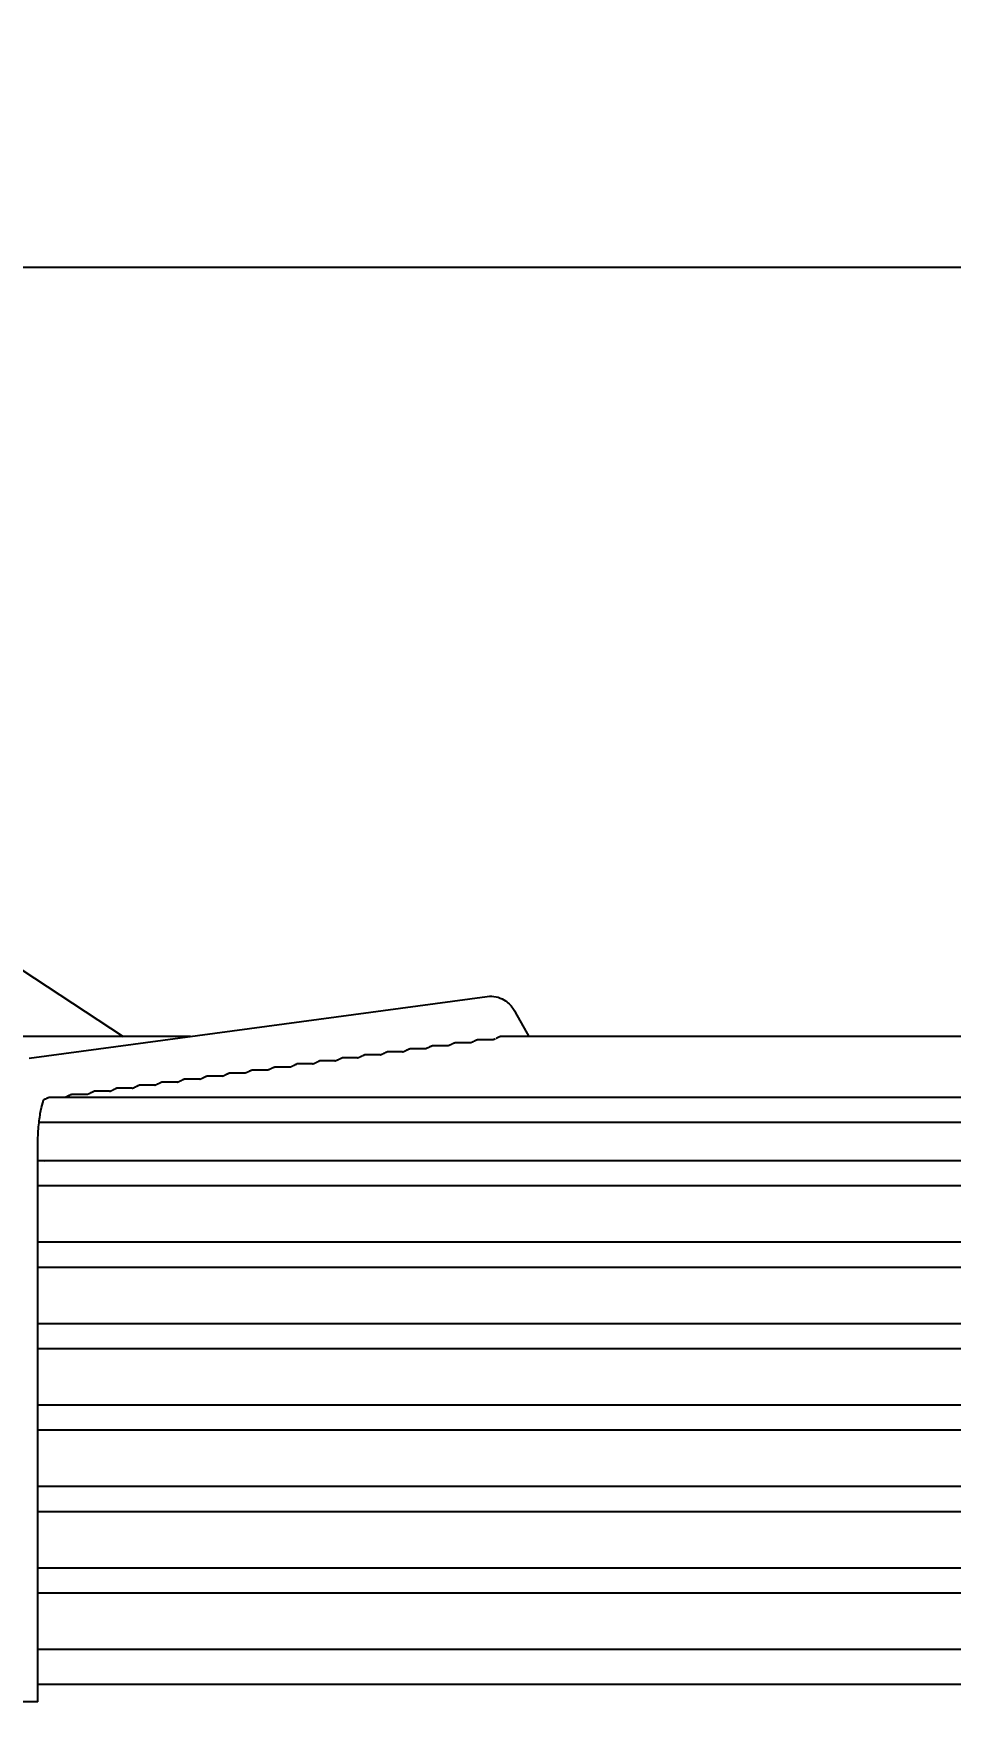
# Model space of a CAD drawing. Header units: millimetres. Extents: x 16200 to 32328, y 19251 to 29476.
# Drawn here: x 16273.06 to 16277.14, y 19604.16 to 19611.62 of the extents above; entities that cross this region are included whole.
import ezdxf

# ---------------------------------------------------------------- set-up
doc = ezdxf.new("R2010")
doc.units = ezdxf.units.MM
doc.header["$LTSCALE"] = 5
doc.layers.add('UNIT', color=6, linetype='Continuous')
doc.layers.add('WS-NO-CONTROL', color=3, linetype='Continuous')
doc.styles.add('SUBMITTAL', font='romans.shx', dxfattribs={"width": 0.75})
doc.dimstyles.new('SUBMITTAL', dxfattribs={"dimtxt": 0.09375, "dimasz": 0.09375, "dimexe": 0.03125, "dimexo": 0.0625, "dimgap": 0.0625, "dimtad": 0, "dimdec": 4, "dimzin": 4, "dimdsep": 46, "dimlunit": 4, "dimtxsty": 'SUBMITTAL', "dimcen": 0.09375, "dimclre": 6, "dimadec": 0, "dimazin": 0, "dimtfac": 1, "dimtdec": 0, "dimtofl": 0, "dimtmove": 0, "dimatfit": 3, "dimfxl": 0, "dimfrac": 2, "dimtolj": 1, "dimtzin": 4, "dimarcsym": 0})

# ---------------------------------------------------------------- blocks, each defined once
blk = doc.blocks.new('*D98')
at = {"layer": 'WS-NO-CONTROL', "color": 6, "lineweight": -2}
for p, q in [((16249.5356, 19595.7954), (16249.5356, 19636.925)), ((16307.6863, 19595.527), (16307.6863, 19636.925))]:
    blk.add_line(p, q, dxfattribs=at)
at = {"layer": 'WS-NO-CONTROL', "color": 3, "lineweight": -2}
for p, q in [((16249.5356, 19634.325), (16244.9856, 19634.325)), ((16303.1363, 19634.325), (16254.0856, 19634.325))]:
    blk.add_line(p, q, dxfattribs=at)
at = {"layer": 'WS-NO-CONTROL', "color": 3}
for points in [[(16254.0856, 19635.0833), (16254.0856, 19633.5666), (16249.5356, 19634.325)], [(16303.1363, 19635.0833), (16303.1363, 19633.5666), (16307.6863, 19634.325)]]:
    blk.add_solid(points, dxfattribs=at)
at = {"layer": 'WS-NO-CONTROL', "color": 3, "insert": (16227.6794, 19634.325), "char_height": 4.55, "attachment_point": 5, "style": 'SUBMITTAL'}
blk.add_mtext('\\A1;4\'-10 1/8"', dxfattribs=at)
blk = doc.blocks.new('*D99')
at = {"layer": 'WS-NO-CONTROL', "color": 6, "lineweight": -2}
for p, q in [((16249.5356, 19595.7954), (16249.5356, 19623.329)), ((16285.1726, 19595.527), (16285.1726, 19623.329))]:
    blk.add_line(p, q, dxfattribs=at)
at = {"layer": 'WS-NO-CONTROL', "color": 3, "lineweight": -2}
for p, q in [((16249.5356, 19620.729), (16244.9856, 19620.729)), ((16280.6226, 19620.729), (16254.0856, 19620.729))]:
    blk.add_line(p, q, dxfattribs=at)
at = {"layer": 'WS-NO-CONTROL', "color": 3}
for points in [[(16254.0856, 19621.4873), (16254.0856, 19619.9707), (16249.5356, 19620.729)], [(16280.6226, 19621.4873), (16280.6226, 19619.9707), (16285.1726, 19620.729)]]:
    blk.add_solid(points, dxfattribs=at)
at = {"layer": 'WS-NO-CONTROL', "color": 3, "insert": (16227.6794, 19620.729), "char_height": 4.55, "attachment_point": 5, "style": 'SUBMITTAL'}
blk.add_mtext('\\A1;2\'-11 5/8"', dxfattribs=at)

msp = doc.modelspace()

# ---------------------------------------------------------------- linework, layer by layer
at = {"layer": 'UNIT'}
for p, q in [((16272.0981, 19610.5774), (16282.1774, 19610.5774)), ((16272.5228, 19607.7721), (16273.4597, 19607.1581)), ((16273.043, 19607.0615), (16275.0784, 19607.3361)), ((16275.2033, 19607.2662), (16275.2633, 19607.1581)), ((16273.7591, 19607.1581), (16272.2535, 19607.1581)), ((16274.8026, 19607.1029), (16274.7339, 19607.1029)), ((16274.9028, 19607.1164), (16274.8341, 19607.1164)), ((16275.003, 19607.1299), (16274.9343, 19607.1299)), ((16275.1029, 19607.1434), (16275.0346, 19607.1434)), ((16279.139, 19607.1581), (16275.1365, 19607.1581)), ((16274.2015, 19607.0219), (16274.1326, 19607.0219)), ((16274.3017, 19607.0354), (16274.2328, 19607.0354)), ((16274.4019, 19607.0489), (16274.333, 19607.0489)), ((16274.5021, 19607.0624), (16274.4332, 19607.0624)), ((16274.6023, 19607.0759), (16274.5335, 19607.0759)), ((16274.7025, 19607.0894), (16274.6337, 19607.0894)), ((16273.7006, 19606.9544), (16273.6314, 19606.9544)), ((16273.8008, 19606.9679), (16273.7317, 19606.9679)), ((16273.901, 19606.9814), (16273.8319, 19606.9814)), ((16274.0012, 19606.9949), (16273.9321, 19606.9949)), ((16274.1014, 19607.0084), (16274.0323, 19607.0084)), ((16281.1452, 19606.8869), (16273.1303, 19606.8869)), ((16273.2999, 19606.9004), (16273.2305, 19606.9004)), ((16273.4001, 19606.9139), (16273.3308, 19606.9139)), ((16273.5002, 19606.9274), (16273.431, 19606.9274)), ((16273.6004, 19606.9409), (16273.5312, 19606.9409)), ((16273.0867, 19606.7767), (16281.1889, 19606.7767)), ((16273.0808, 19604.1995), (16273.0808, 19606.6689)), ((16281.1947, 19606.605), (16273.0808, 19606.605)), ((16273.1098, 19606.6064), (16273.1119, 19606.605)), ((16273.8594, 19606.6064), (16273.8594, 19606.605)), ((16273.0808, 19606.4948), (16281.1947, 19606.4948)), ((16281.1947, 19606.2428), (16273.0808, 19606.2428)), ((16273.0808, 19606.1326), (16281.1947, 19606.1326)), ((16281.1947, 19605.8806), (16273.0808, 19605.8806)), ((16273.0808, 19605.7704), (16281.1947, 19605.7704)), ((16281.1947, 19605.5184), (16273.0808, 19605.5184)), ((16273.0808, 19605.4081), (16281.1947, 19605.4081)), ((16281.1947, 19605.1562), (16273.0808, 19605.1562)), ((16273.0808, 19605.0459), (16281.1947, 19605.0459)), ((16281.1947, 19604.794), (16273.0808, 19604.794)), ((16273.0808, 19604.6837), (16281.1947, 19604.6837)), ((16281.1947, 19604.4318), (16273.0808, 19604.4318)), ((16273.0808, 19604.2782), (16281.1947, 19604.2782)), ((16273.0808, 19604.1995), (16272.884, 19604.1995))]:
    msp.add_line(p, q, dxfattribs=at)
for start_param, end_param in [(0.23649, 0.259134), (1.752338, 1.774981)]:
    msp.add_ellipse((16275.4214, 19606.6705), major_axis=(-0.0861, -0.0478), ratio=0.875426, start_param=start_param, end_param=end_param, dxfattribs=at)
for points, knots in [([(16275.0784, 19607.3361), (16275.0917, 19607.3379), (16275.1057, 19607.3372), (16275.1314, 19607.3314), (16275.1428, 19607.3265), (16275.1619, 19607.3152), (16275.1695, 19607.3089), (16275.1823, 19607.2964), (16275.1874, 19607.2903), (16275.1962, 19607.2782), (16275.1999, 19607.2722), (16275.2032, 19607.2663), (16275.2033, 19607.2662), (16275.2033, 19607.2662)], [3.1066861, 3.1066861, 3.1066861, 3.1066861, 3.1999885, 3.1999885, 3.2942363, 3.2942363, 3.388484, 3.388484, 3.4827318, 3.4827318, 3.5769796, 3.5769796, 3.577925, 3.577925, 3.577925, 3.577925]), ([(16274.7025, 19607.0894), (16274.7037, 19607.0898), (16274.7049, 19607.0903), (16274.7061, 19607.0907), (16274.7073, 19607.0912), (16274.7086, 19607.0917), (16274.7097, 19607.0922), (16274.7109, 19607.0927), (16274.712, 19607.0932), (16274.7131, 19607.0937), (16274.7142, 19607.0942), (16274.7152, 19607.0947), (16274.7162, 19607.0952), (16274.7172, 19607.0956), (16274.7181, 19607.0961), (16274.719, 19607.0965), (16274.7199, 19607.0969), (16274.7208, 19607.0974), (16274.7216, 19607.0978), (16274.7224, 19607.0981), (16274.7232, 19607.0985), (16274.7239, 19607.0989), (16274.7246, 19607.0992), (16274.7253, 19607.0996), (16274.726, 19607.0999), (16274.7266, 19607.1002), (16274.7272, 19607.1005), (16274.7278, 19607.1008), (16274.7284, 19607.101), (16274.7289, 19607.1013), (16274.7294, 19607.1015), (16274.73, 19607.1017), (16274.7304, 19607.1019), (16274.7309, 19607.1021), (16274.7313, 19607.1022), (16274.7317, 19607.1024), (16274.7321, 19607.1025), (16274.7324, 19607.1026), (16274.7327, 19607.1027), (16274.733, 19607.1028), (16274.7333, 19607.1028), (16274.7336, 19607.1029), (16274.7338, 19607.1029), (16274.7338, 19607.1029), (16274.7339, 19607.1029), (16274.7339, 19607.1029)], [0.1730327, 0.1730327, 0.1730327, 0.1730327, 0.195122, 0.195122, 0.195122, 0.2195122, 0.2195122, 0.2195122, 0.2439024, 0.2439024, 0.2439024, 0.2682927, 0.2682927, 0.2682927, 0.2926829, 0.2926829, 0.2926829, 0.3170732, 0.3170732, 0.3170732, 0.3414634, 0.3414634, 0.3414634, 0.3658537, 0.3658537, 0.3658537, 0.3902439, 0.3902439, 0.3902439, 0.4146341, 0.4146341, 0.4146341, 0.4390244, 0.4390244, 0.4390244, 0.4634146, 0.4634146, 0.4634146, 0.4878049, 0.4878049, 0.4878049, 0.5121951, 0.5121951, 0.5121951, 0.5157186, 0.5157186, 0.5157186, 0.5157186]), ([(16274.8026, 19607.1029), (16274.8039, 19607.1033), (16274.8051, 19607.1038), (16274.8063, 19607.1042), (16274.8076, 19607.1048), (16274.8088, 19607.1053), (16274.81, 19607.1058), (16274.8112, 19607.1063), (16274.8123, 19607.1068), (16274.8134, 19607.1072), (16274.8144, 19607.1077), (16274.8155, 19607.1082), (16274.8165, 19607.1087), (16274.8174, 19607.1091), (16274.8184, 19607.1096), (16274.8193, 19607.11), (16274.8202, 19607.1104), (16274.821, 19607.1109), (16274.8218, 19607.1113), (16274.8226, 19607.1117), (16274.8234, 19607.112), (16274.8241, 19607.1124), (16274.8249, 19607.1127), (16274.8256, 19607.1131), (16274.8262, 19607.1134), (16274.8269, 19607.1137), (16274.8275, 19607.114), (16274.828, 19607.1143), (16274.8286, 19607.1145), (16274.8292, 19607.1148), (16274.8297, 19607.115), (16274.8302, 19607.1152), (16274.8306, 19607.1154), (16274.8311, 19607.1156), (16274.8315, 19607.1157), (16274.8319, 19607.1159), (16274.8323, 19607.116), (16274.8326, 19607.1161), (16274.833, 19607.1162), (16274.8333, 19607.1163), (16274.8336, 19607.1163), (16274.8338, 19607.1164), (16274.834, 19607.1164), (16274.8341, 19607.1164), (16274.8341, 19607.1164), (16274.8341, 19607.1164)], [0.17268, 0.17268, 0.17268, 0.17268, 0.195122, 0.195122, 0.195122, 0.2195122, 0.2195122, 0.2195122, 0.2439024, 0.2439024, 0.2439024, 0.2682927, 0.2682927, 0.2682927, 0.2926829, 0.2926829, 0.2926829, 0.3170732, 0.3170732, 0.3170732, 0.3414634, 0.3414634, 0.3414634, 0.3658537, 0.3658537, 0.3658537, 0.3902439, 0.3902439, 0.3902439, 0.4146341, 0.4146341, 0.4146341, 0.4390244, 0.4390244, 0.4390244, 0.4634146, 0.4634146, 0.4634146, 0.4878049, 0.4878049, 0.4878049, 0.5121951, 0.5121951, 0.5121951, 0.515732, 0.515732, 0.515732, 0.515732]), ([(16274.9028, 19607.1164), (16274.9041, 19607.1168), (16274.9053, 19607.1173), (16274.9065, 19607.1178), (16274.9078, 19607.1183), (16274.909, 19607.1188), (16274.9102, 19607.1193), (16274.9114, 19607.1198), (16274.9125, 19607.1203), (16274.9136, 19607.1207), (16274.9147, 19607.1212), (16274.9157, 19607.1217), (16274.9167, 19607.1222), (16274.9177, 19607.1226), (16274.9186, 19607.1231), (16274.9195, 19607.1235), (16274.9204, 19607.1239), (16274.9212, 19607.1244), (16274.9221, 19607.1248), (16274.9229, 19607.1252), (16274.9236, 19607.1255), (16274.9244, 19607.1259), (16274.9251, 19607.1262), (16274.9258, 19607.1266), (16274.9264, 19607.1269), (16274.9271, 19607.1272), (16274.9277, 19607.1275), (16274.9283, 19607.1278), (16274.9289, 19607.128), (16274.9294, 19607.1283), (16274.9299, 19607.1285), (16274.9304, 19607.1287), (16274.9309, 19607.1289), (16274.9313, 19607.1291), (16274.9317, 19607.1292), (16274.9321, 19607.1294), (16274.9325, 19607.1295), (16274.9329, 19607.1296), (16274.9332, 19607.1297), (16274.9335, 19607.1298), (16274.9338, 19607.1298), (16274.934, 19607.1298), (16274.9343, 19607.1299), (16274.9343, 19607.1299), (16274.9343, 19607.1299), (16274.9343, 19607.1299)], [0.1723275, 0.1723275, 0.1723275, 0.1723275, 0.195122, 0.195122, 0.195122, 0.2195122, 0.2195122, 0.2195122, 0.2439024, 0.2439024, 0.2439024, 0.2682927, 0.2682927, 0.2682927, 0.2926829, 0.2926829, 0.2926829, 0.3170732, 0.3170732, 0.3170732, 0.3414634, 0.3414634, 0.3414634, 0.3658537, 0.3658537, 0.3658537, 0.3902439, 0.3902439, 0.3902439, 0.4146341, 0.4146341, 0.4146341, 0.4390244, 0.4390244, 0.4390244, 0.4634146, 0.4634146, 0.4634146, 0.4878049, 0.4878049, 0.4878049, 0.5121951, 0.5121951, 0.5121951, 0.5157454, 0.5157454, 0.5157454, 0.5157454]), ([(16275.003, 19607.1299), (16275.0043, 19607.1303), (16275.0056, 19607.1308), (16275.0068, 19607.1313), (16275.0081, 19607.1318), (16275.0093, 19607.1323), (16275.0105, 19607.1328), (16275.0116, 19607.1333), (16275.0128, 19607.1338), (16275.0138, 19607.1343), (16275.0149, 19607.1347), (16275.0159, 19607.1352), (16275.0169, 19607.1357), (16275.0179, 19607.1361), (16275.0188, 19607.1366), (16275.0197, 19607.137), (16275.0206, 19607.1374), (16275.0215, 19607.1379), (16275.0223, 19607.1383), (16275.0231, 19607.1387), (16275.0239, 19607.139), (16275.0246, 19607.1394), (16275.0253, 19607.1397), (16275.026, 19607.1401), (16275.0267, 19607.1404), (16275.0273, 19607.1407), (16275.0279, 19607.141), (16275.0285, 19607.1413), (16275.0291, 19607.1415), (16275.0296, 19607.1418), (16275.0301, 19607.142), (16275.0306, 19607.1422), (16275.0311, 19607.1424), (16275.0315, 19607.1426), (16275.032, 19607.1427), (16275.0324, 19607.1429), (16275.0327, 19607.143), (16275.0331, 19607.1431), (16275.0334, 19607.1432), (16275.0337, 19607.1432), (16275.034, 19607.1433), (16275.0343, 19607.1433), (16275.0345, 19607.1434), (16275.0345, 19607.1434), (16275.0345, 19607.1434), (16275.0346, 19607.1434)], [0.1719755, 0.1719755, 0.1719755, 0.1719755, 0.195122, 0.195122, 0.195122, 0.2195122, 0.2195122, 0.2195122, 0.2439024, 0.2439024, 0.2439024, 0.2682927, 0.2682927, 0.2682927, 0.2926829, 0.2926829, 0.2926829, 0.3170732, 0.3170732, 0.3170732, 0.3414634, 0.3414634, 0.3414634, 0.3658537, 0.3658537, 0.3658537, 0.3902439, 0.3902439, 0.3902439, 0.4146341, 0.4146341, 0.4146341, 0.4390244, 0.4390244, 0.4390244, 0.4634146, 0.4634146, 0.4634146, 0.4878049, 0.4878049, 0.4878049, 0.5121951, 0.5121951, 0.5121951, 0.5157586, 0.5157586, 0.5157586, 0.5157586]), ([(16275.1029, 19607.1434), (16275.1032, 19607.1435), (16275.1035, 19607.1436), (16275.1038, 19607.1437), (16275.1053, 19607.1442), (16275.1066, 19607.1447), (16275.1079, 19607.1453), (16275.1093, 19607.1458), (16275.1105, 19607.1463), (16275.1117, 19607.1469), (16275.1129, 19607.1474), (16275.1141, 19607.1479), (16275.1152, 19607.1484)], [0.16559879, 0.16559879, 0.16559879, 0.16559879, 0.17073171, 0.17073171, 0.17073171, 0.19512195, 0.19512195, 0.19512195, 0.2195122, 0.2195122, 0.2195122, 0.24390244, 0.24390244, 0.24390244, 0.24390244]), ([(16275.1184, 19607.15), (16275.1194, 19607.1504), (16275.1203, 19607.1509), (16275.1212, 19607.1514), (16275.1222, 19607.1518), (16275.123, 19607.1523), (16275.1239, 19607.1527), (16275.1247, 19607.1531), (16275.1255, 19607.1535), (16275.1262, 19607.1539), (16275.127, 19607.1543), (16275.1277, 19607.1546), (16275.1283, 19607.155), (16275.129, 19607.1553), (16275.1296, 19607.1556), (16275.1302, 19607.1559), (16275.1308, 19607.1562), (16275.1314, 19607.1564), (16275.1319, 19607.1567), (16275.1324, 19607.1569), (16275.1329, 19607.1571), (16275.1334, 19607.1573), (16275.1338, 19607.1575), (16275.1342, 19607.1576), (16275.1346, 19607.1577), (16275.135, 19607.1579), (16275.1353, 19607.1579), (16275.1356, 19607.158), (16275.1359, 19607.1581), (16275.1362, 19607.1581), (16275.1364, 19607.1581), (16275.1364, 19607.1581), (16275.1364, 19607.1581), (16275.1365, 19607.1581)], [0.2682927, 0.2682927, 0.2682927, 0.2682927, 0.2926829, 0.2926829, 0.2926829, 0.3170732, 0.3170732, 0.3170732, 0.3414634, 0.3414634, 0.3414634, 0.3658537, 0.3658537, 0.3658537, 0.3902439, 0.3902439, 0.3902439, 0.4146341, 0.4146341, 0.4146341, 0.4390244, 0.4390244, 0.4390244, 0.4634146, 0.4634146, 0.4634146, 0.4878049, 0.4878049, 0.4878049, 0.5121951, 0.5121951, 0.5121951, 0.5152045, 0.5152045, 0.5152045, 0.5152045]), ([(16274.1014, 19607.0084), (16274.1025, 19607.0088), (16274.1036, 19607.0092), (16274.1046, 19607.0096), (16274.1059, 19607.0102), (16274.1071, 19607.0107), (16274.1083, 19607.0112), (16274.1095, 19607.0117), (16274.1106, 19607.0122), (16274.1117, 19607.0127), (16274.1128, 19607.0132), (16274.1138, 19607.0136), (16274.1148, 19607.0141), (16274.1158, 19607.0146), (16274.1167, 19607.015), (16274.1176, 19607.0155), (16274.1185, 19607.0159), (16274.1194, 19607.0163), (16274.1202, 19607.0167), (16274.121, 19607.0171), (16274.1218, 19607.0175), (16274.1225, 19607.0179), (16274.1233, 19607.0182), (16274.1239, 19607.0186), (16274.1246, 19607.0189), (16274.1253, 19607.0192), (16274.1259, 19607.0195), (16274.1264, 19607.0198), (16274.127, 19607.02), (16274.1276, 19607.0203), (16274.1281, 19607.0205), (16274.1286, 19607.0207), (16274.1291, 19607.0209), (16274.1295, 19607.0211), (16274.1299, 19607.0213), (16274.1303, 19607.0214), (16274.1307, 19607.0215), (16274.1311, 19607.0216), (16274.1314, 19607.0217), (16274.1317, 19607.0218), (16274.132, 19607.0218), (16274.1322, 19607.0219), (16274.1325, 19607.0219), (16274.1325, 19607.0219), (16274.1325, 19607.0219), (16274.1326, 19607.0219)], [0.1751457, 0.1751457, 0.1751457, 0.1751457, 0.195122, 0.195122, 0.195122, 0.2195122, 0.2195122, 0.2195122, 0.2439024, 0.2439024, 0.2439024, 0.2682927, 0.2682927, 0.2682927, 0.2926829, 0.2926829, 0.2926829, 0.3170732, 0.3170732, 0.3170732, 0.3414634, 0.3414634, 0.3414634, 0.3658537, 0.3658537, 0.3658537, 0.3902439, 0.3902439, 0.3902439, 0.4146341, 0.4146341, 0.4146341, 0.4390244, 0.4390244, 0.4390244, 0.4634146, 0.4634146, 0.4634146, 0.4878049, 0.4878049, 0.4878049, 0.5121951, 0.5121951, 0.5121951, 0.5156368, 0.5156368, 0.5156368, 0.5156368]), ([(16274.2015, 19607.0219), (16274.2027, 19607.0223), (16274.2038, 19607.0227), (16274.2049, 19607.0232), (16274.2061, 19607.0237), (16274.2074, 19607.0242), (16274.2086, 19607.0247), (16274.2097, 19607.0252), (16274.2109, 19607.0257), (16274.2119, 19607.0262), (16274.213, 19607.0267), (16274.2141, 19607.0271), (16274.215, 19607.0276), (16274.216, 19607.0281), (16274.217, 19607.0285), (16274.2179, 19607.029), (16274.2188, 19607.0294), (16274.2196, 19607.0298), (16274.2204, 19607.0302), (16274.2212, 19607.0306), (16274.222, 19607.031), (16274.2227, 19607.0314), (16274.2235, 19607.0317), (16274.2242, 19607.0321), (16274.2248, 19607.0324), (16274.2255, 19607.0327), (16274.2261, 19607.033), (16274.2267, 19607.0333), (16274.2273, 19607.0335), (16274.2278, 19607.0338), (16274.2283, 19607.034), (16274.2288, 19607.0342), (16274.2293, 19607.0344), (16274.2297, 19607.0346), (16274.2302, 19607.0348), (16274.2306, 19607.0349), (16274.2309, 19607.035), (16274.2313, 19607.0351), (16274.2316, 19607.0352), (16274.2319, 19607.0353), (16274.2322, 19607.0353), (16274.2325, 19607.0354), (16274.2327, 19607.0354), (16274.2327, 19607.0354), (16274.2327, 19607.0354), (16274.2328, 19607.0354)], [0.1747945, 0.1747945, 0.1747945, 0.1747945, 0.195122, 0.195122, 0.195122, 0.2195122, 0.2195122, 0.2195122, 0.2439024, 0.2439024, 0.2439024, 0.2682927, 0.2682927, 0.2682927, 0.2926829, 0.2926829, 0.2926829, 0.3170732, 0.3170732, 0.3170732, 0.3414634, 0.3414634, 0.3414634, 0.3658537, 0.3658537, 0.3658537, 0.3902439, 0.3902439, 0.3902439, 0.4146341, 0.4146341, 0.4146341, 0.4390244, 0.4390244, 0.4390244, 0.4634146, 0.4634146, 0.4634146, 0.4878049, 0.4878049, 0.4878049, 0.5121951, 0.5121951, 0.5121951, 0.5156505, 0.5156505, 0.5156505, 0.5156505]), ([(16274.3017, 19607.0354), (16274.3029, 19607.0358), (16274.304, 19607.0362), (16274.3051, 19607.0367), (16274.3064, 19607.0372), (16274.3076, 19607.0377), (16274.3088, 19607.0382), (16274.31, 19607.0387), (16274.3111, 19607.0392), (16274.3122, 19607.0397), (16274.3133, 19607.0402), (16274.3143, 19607.0407), (16274.3153, 19607.0411), (16274.3163, 19607.0416), (16274.3172, 19607.042), (16274.3181, 19607.0425), (16274.319, 19607.0429), (16274.3199, 19607.0433), (16274.3207, 19607.0437), (16274.3215, 19607.0441), (16274.3222, 19607.0445), (16274.323, 19607.0449), (16274.3237, 19607.0452), (16274.3244, 19607.0456), (16274.3251, 19607.0459), (16274.3257, 19607.0462), (16274.3263, 19607.0465), (16274.3269, 19607.0468), (16274.3275, 19607.047), (16274.328, 19607.0473), (16274.3285, 19607.0475), (16274.329, 19607.0477), (16274.3295, 19607.0479), (16274.3299, 19607.0481), (16274.3304, 19607.0483), (16274.3308, 19607.0484), (16274.3311, 19607.0485), (16274.3315, 19607.0486), (16274.3318, 19607.0487), (16274.3321, 19607.0488), (16274.3324, 19607.0488), (16274.3327, 19607.0489), (16274.3329, 19607.0489), (16274.3329, 19607.0489), (16274.333, 19607.0489), (16274.333, 19607.0489)], [0.1744428, 0.1744428, 0.1744428, 0.1744428, 0.195122, 0.195122, 0.195122, 0.2195122, 0.2195122, 0.2195122, 0.2439024, 0.2439024, 0.2439024, 0.2682927, 0.2682927, 0.2682927, 0.2926829, 0.2926829, 0.2926829, 0.3170732, 0.3170732, 0.3170732, 0.3414634, 0.3414634, 0.3414634, 0.3658537, 0.3658537, 0.3658537, 0.3902439, 0.3902439, 0.3902439, 0.4146341, 0.4146341, 0.4146341, 0.4390244, 0.4390244, 0.4390244, 0.4634146, 0.4634146, 0.4634146, 0.4878049, 0.4878049, 0.4878049, 0.5121951, 0.5121951, 0.5121951, 0.5156642, 0.5156642, 0.5156642, 0.5156642]), ([(16274.4019, 19607.0489), (16274.4031, 19607.0493), (16274.4042, 19607.0498), (16274.4053, 19607.0502), (16274.4066, 19607.0507), (16274.4079, 19607.0512), (16274.409, 19607.0517), (16274.4102, 19607.0522), (16274.4113, 19607.0527), (16274.4124, 19607.0532), (16274.4135, 19607.0537), (16274.4145, 19607.0542), (16274.4155, 19607.0546), (16274.4165, 19607.0551), (16274.4174, 19607.0555), (16274.4183, 19607.056), (16274.4192, 19607.0564), (16274.4201, 19607.0568), (16274.4209, 19607.0572), (16274.4217, 19607.0576), (16274.4225, 19607.058), (16274.4232, 19607.0584), (16274.4239, 19607.0587), (16274.4246, 19607.0591), (16274.4253, 19607.0594), (16274.4259, 19607.0597), (16274.4266, 19607.06), (16274.4271, 19607.0603), (16274.4277, 19607.0605), (16274.4283, 19607.0608), (16274.4288, 19607.061), (16274.4293, 19607.0612), (16274.4297, 19607.0614), (16274.4302, 19607.0616), (16274.4306, 19607.0618), (16274.431, 19607.0619), (16274.4314, 19607.062), (16274.4317, 19607.0621), (16274.4321, 19607.0622), (16274.4324, 19607.0623), (16274.4327, 19607.0623), (16274.4329, 19607.0624), (16274.4331, 19607.0624), (16274.4332, 19607.0624), (16274.4332, 19607.0624), (16274.4332, 19607.0624)], [0.1740907, 0.1740907, 0.1740907, 0.1740907, 0.195122, 0.195122, 0.195122, 0.2195122, 0.2195122, 0.2195122, 0.2439024, 0.2439024, 0.2439024, 0.2682927, 0.2682927, 0.2682927, 0.2926829, 0.2926829, 0.2926829, 0.3170732, 0.3170732, 0.3170732, 0.3414634, 0.3414634, 0.3414634, 0.3658537, 0.3658537, 0.3658537, 0.3902439, 0.3902439, 0.3902439, 0.4146341, 0.4146341, 0.4146341, 0.4390244, 0.4390244, 0.4390244, 0.4634146, 0.4634146, 0.4634146, 0.4878049, 0.4878049, 0.4878049, 0.5121951, 0.5121951, 0.5121951, 0.5156779, 0.5156779, 0.5156779, 0.5156779]), ([(16274.5021, 19607.0624), (16274.5033, 19607.0628), (16274.5045, 19607.0633), (16274.5056, 19607.0637), (16274.5069, 19607.0642), (16274.5081, 19607.0647), (16274.5093, 19607.0652), (16274.5104, 19607.0657), (16274.5116, 19607.0662), (16274.5127, 19607.0667), (16274.5137, 19607.0672), (16274.5148, 19607.0677), (16274.5158, 19607.0681), (16274.5167, 19607.0686), (16274.5177, 19607.0691), (16274.5186, 19607.0695), (16274.5195, 19607.0699), (16274.5203, 19607.0703), (16274.5211, 19607.0707), (16274.5219, 19607.0711), (16274.5227, 19607.0715), (16274.5234, 19607.0719), (16274.5242, 19607.0722), (16274.5249, 19607.0726), (16274.5255, 19607.0729), (16274.5262, 19607.0732), (16274.5268, 19607.0735), (16274.5274, 19607.0738), (16274.5279, 19607.074), (16274.5285, 19607.0743), (16274.529, 19607.0745), (16274.5295, 19607.0747), (16274.53, 19607.0749), (16274.5304, 19607.0751), (16274.5308, 19607.0752), (16274.5312, 19607.0754), (16274.5316, 19607.0755), (16274.532, 19607.0756), (16274.5323, 19607.0757), (16274.5326, 19607.0758), (16274.5329, 19607.0758), (16274.5331, 19607.0759), (16274.5334, 19607.0759), (16274.5334, 19607.0759), (16274.5334, 19607.0759), (16274.5335, 19607.0759)], [0.1737382, 0.1737382, 0.1737382, 0.1737382, 0.195122, 0.195122, 0.195122, 0.2195122, 0.2195122, 0.2195122, 0.2439024, 0.2439024, 0.2439024, 0.2682927, 0.2682927, 0.2682927, 0.2926829, 0.2926829, 0.2926829, 0.3170732, 0.3170732, 0.3170732, 0.3414634, 0.3414634, 0.3414634, 0.3658537, 0.3658537, 0.3658537, 0.3902439, 0.3902439, 0.3902439, 0.4146341, 0.4146341, 0.4146341, 0.4390244, 0.4390244, 0.4390244, 0.4634146, 0.4634146, 0.4634146, 0.4878049, 0.4878049, 0.4878049, 0.5121951, 0.5121951, 0.5121951, 0.5156915, 0.5156915, 0.5156915, 0.5156915]), ([(16274.6023, 19607.0759), (16274.6035, 19607.0763), (16274.6047, 19607.0768), (16274.6058, 19607.0772), (16274.6071, 19607.0777), (16274.6083, 19607.0782), (16274.6095, 19607.0787), (16274.6107, 19607.0792), (16274.6118, 19607.0797), (16274.6129, 19607.0802), (16274.614, 19607.0807), (16274.615, 19607.0812), (16274.616, 19607.0816), (16274.617, 19607.0821), (16274.6179, 19607.0826), (16274.6188, 19607.083), (16274.6197, 19607.0834), (16274.6206, 19607.0838), (16274.6214, 19607.0842), (16274.6222, 19607.0846), (16274.6229, 19607.085), (16274.6237, 19607.0854), (16274.6244, 19607.0857), (16274.6251, 19607.0861), (16274.6257, 19607.0864), (16274.6264, 19607.0867), (16274.627, 19607.087), (16274.6276, 19607.0873), (16274.6282, 19607.0875), (16274.6287, 19607.0878), (16274.6292, 19607.088), (16274.6297, 19607.0882), (16274.6302, 19607.0884), (16274.6306, 19607.0886), (16274.6311, 19607.0887), (16274.6315, 19607.0889), (16274.6318, 19607.089), (16274.6322, 19607.0891), (16274.6325, 19607.0892), (16274.6328, 19607.0893), (16274.6331, 19607.0893), (16274.6334, 19607.0894), (16274.6336, 19607.0894), (16274.6336, 19607.0894), (16274.6336, 19607.0894), (16274.6337, 19607.0894)], [0.1733855, 0.1733855, 0.1733855, 0.1733855, 0.195122, 0.195122, 0.195122, 0.2195122, 0.2195122, 0.2195122, 0.2439024, 0.2439024, 0.2439024, 0.2682927, 0.2682927, 0.2682927, 0.2926829, 0.2926829, 0.2926829, 0.3170732, 0.3170732, 0.3170732, 0.3414634, 0.3414634, 0.3414634, 0.3658537, 0.3658537, 0.3658537, 0.3902439, 0.3902439, 0.3902439, 0.4146341, 0.4146341, 0.4146341, 0.4390244, 0.4390244, 0.4390244, 0.4634146, 0.4634146, 0.4634146, 0.4878049, 0.4878049, 0.4878049, 0.5121951, 0.5121951, 0.5121951, 0.5157051, 0.5157051, 0.5157051, 0.5157051]), ([(16273.6004, 19606.9409), (16273.6014, 19606.9413), (16273.6024, 19606.9417), (16273.6034, 19606.9421), (16273.6047, 19606.9426), (16273.6059, 19606.9431), (16273.6071, 19606.9436), (16273.6083, 19606.9441), (16273.6094, 19606.9446), (16273.6105, 19606.9451), (16273.6116, 19606.9456), (16273.6126, 19606.9461), (16273.6136, 19606.9466), (16273.6146, 19606.947), (16273.6156, 19606.9475), (16273.6165, 19606.9479), (16273.6174, 19606.9484), (16273.6182, 19606.9488), (16273.619, 19606.9492), (16273.6199, 19606.9496), (16273.6206, 19606.95), (16273.6214, 19606.9504), (16273.6221, 19606.9507), (16273.6228, 19606.9511), (16273.6235, 19606.9514), (16273.6241, 19606.9517), (16273.6247, 19606.952), (16273.6253, 19606.9523), (16273.6259, 19606.9526), (16273.6264, 19606.9528), (16273.6269, 19606.953), (16273.6275, 19606.9532), (16273.6279, 19606.9534), (16273.6284, 19606.9536), (16273.6288, 19606.9538), (16273.6292, 19606.9539), (16273.6296, 19606.954), (16273.6299, 19606.9542), (16273.6303, 19606.9542), (16273.6306, 19606.9543), (16273.6309, 19606.9544), (16273.6311, 19606.9544), (16273.6313, 19606.9544), (16273.6314, 19606.9544), (16273.6314, 19606.9544), (16273.6314, 19606.9544)], [0.1768915, 0.1768915, 0.1768915, 0.1768915, 0.195122, 0.195122, 0.195122, 0.2195122, 0.2195122, 0.2195122, 0.2439024, 0.2439024, 0.2439024, 0.2682927, 0.2682927, 0.2682927, 0.2926829, 0.2926829, 0.2926829, 0.3170732, 0.3170732, 0.3170732, 0.3414634, 0.3414634, 0.3414634, 0.3658537, 0.3658537, 0.3658537, 0.3902439, 0.3902439, 0.3902439, 0.4146341, 0.4146341, 0.4146341, 0.4390244, 0.4390244, 0.4390244, 0.4634146, 0.4634146, 0.4634146, 0.4878049, 0.4878049, 0.4878049, 0.5121951, 0.5121951, 0.5121951, 0.515568, 0.515568, 0.515568, 0.515568]), ([(16273.7006, 19606.9544), (16273.7017, 19606.9548), (16273.7027, 19606.9552), (16273.7036, 19606.9556), (16273.7049, 19606.9561), (16273.7062, 19606.9566), (16273.7074, 19606.9571), (16273.7085, 19606.9576), (16273.7097, 19606.9581), (16273.7108, 19606.9586), (16273.7118, 19606.9591), (16273.7129, 19606.9596), (16273.7139, 19606.9601), (16273.7149, 19606.9605), (16273.7158, 19606.961), (16273.7167, 19606.9614), (16273.7176, 19606.9619), (16273.7185, 19606.9623), (16273.7193, 19606.9627), (16273.7201, 19606.9631), (16273.7209, 19606.9635), (16273.7216, 19606.9639), (16273.7223, 19606.9642), (16273.723, 19606.9646), (16273.7237, 19606.9649), (16273.7243, 19606.9652), (16273.725, 19606.9655), (16273.7255, 19606.9658), (16273.7261, 19606.966), (16273.7267, 19606.9663), (16273.7272, 19606.9665), (16273.7277, 19606.9667), (16273.7282, 19606.9669), (16273.7286, 19606.9671), (16273.729, 19606.9673), (16273.7294, 19606.9674), (16273.7298, 19606.9675), (16273.7302, 19606.9677), (16273.7305, 19606.9677), (16273.7308, 19606.9678), (16273.7311, 19606.9679), (16273.7313, 19606.9679), (16273.7316, 19606.9679), (16273.7316, 19606.9679), (16273.7316, 19606.9679), (16273.7317, 19606.9679)], [0.1765439, 0.1765439, 0.1765439, 0.1765439, 0.195122, 0.195122, 0.195122, 0.2195122, 0.2195122, 0.2195122, 0.2439024, 0.2439024, 0.2439024, 0.2682927, 0.2682927, 0.2682927, 0.2926829, 0.2926829, 0.2926829, 0.3170732, 0.3170732, 0.3170732, 0.3414634, 0.3414634, 0.3414634, 0.3658537, 0.3658537, 0.3658537, 0.3902439, 0.3902439, 0.3902439, 0.4146341, 0.4146341, 0.4146341, 0.4390244, 0.4390244, 0.4390244, 0.4634146, 0.4634146, 0.4634146, 0.4878049, 0.4878049, 0.4878049, 0.5121951, 0.5121951, 0.5121951, 0.5155818, 0.5155818, 0.5155818, 0.5155818]), ([(16273.8008, 19606.9679), (16273.8019, 19606.9683), (16273.8029, 19606.9687), (16273.8039, 19606.9691), (16273.8052, 19606.9696), (16273.8064, 19606.9701), (16273.8076, 19606.9706), (16273.8088, 19606.9711), (16273.8099, 19606.9716), (16273.811, 19606.9721), (16273.8121, 19606.9726), (16273.8131, 19606.9731), (16273.8141, 19606.9736), (16273.8151, 19606.9741), (16273.816, 19606.9745), (16273.8169, 19606.975), (16273.8178, 19606.9754), (16273.8187, 19606.9758), (16273.8195, 19606.9762), (16273.8203, 19606.9766), (16273.8211, 19606.977), (16273.8218, 19606.9774), (16273.8226, 19606.9777), (16273.8233, 19606.9781), (16273.8239, 19606.9784), (16273.8246, 19606.9787), (16273.8252, 19606.979), (16273.8258, 19606.9793), (16273.8263, 19606.9795), (16273.8269, 19606.9798), (16273.8274, 19606.98), (16273.8279, 19606.9802), (16273.8284, 19606.9804), (16273.8288, 19606.9806), (16273.8293, 19606.9808), (16273.8297, 19606.9809), (16273.83, 19606.981), (16273.8304, 19606.9811), (16273.8307, 19606.9812), (16273.831, 19606.9813), (16273.8313, 19606.9814), (16273.8316, 19606.9814), (16273.8318, 19606.9814), (16273.8318, 19606.9814), (16273.8319, 19606.9814), (16273.8319, 19606.9814)], [0.1761954, 0.1761954, 0.1761954, 0.1761954, 0.195122, 0.195122, 0.195122, 0.2195122, 0.2195122, 0.2195122, 0.2439024, 0.2439024, 0.2439024, 0.2682927, 0.2682927, 0.2682927, 0.2926829, 0.2926829, 0.2926829, 0.3170732, 0.3170732, 0.3170732, 0.3414634, 0.3414634, 0.3414634, 0.3658537, 0.3658537, 0.3658537, 0.3902439, 0.3902439, 0.3902439, 0.4146341, 0.4146341, 0.4146341, 0.4390244, 0.4390244, 0.4390244, 0.4634146, 0.4634146, 0.4634146, 0.4878049, 0.4878049, 0.4878049, 0.5121951, 0.5121951, 0.5121951, 0.5155955, 0.5155955, 0.5155955, 0.5155955]), ([(16273.901, 19606.9814), (16273.9021, 19606.9818), (16273.9031, 19606.9822), (16273.9041, 19606.9826), (16273.9054, 19606.9831), (16273.9067, 19606.9836), (16273.9078, 19606.9841), (16273.909, 19606.9847), (16273.9102, 19606.9852), (16273.9112, 19606.9856), (16273.9123, 19606.9861), (16273.9134, 19606.9866), (16273.9143, 19606.9871), (16273.9153, 19606.9876), (16273.9163, 19606.988), (16273.9172, 19606.9885), (16273.9181, 19606.9889), (16273.9189, 19606.9893), (16273.9197, 19606.9897), (16273.9206, 19606.9901), (16273.9213, 19606.9905), (16273.9221, 19606.9909), (16273.9228, 19606.9912), (16273.9235, 19606.9916), (16273.9241, 19606.9919), (16273.9248, 19606.9922), (16273.9254, 19606.9925), (16273.926, 19606.9928), (16273.9266, 19606.993), (16273.9271, 19606.9933), (16273.9276, 19606.9935), (16273.9281, 19606.9937), (16273.9286, 19606.9939), (16273.929, 19606.9941), (16273.9295, 19606.9943), (16273.9299, 19606.9944), (16273.9302, 19606.9945), (16273.9306, 19606.9946), (16273.9309, 19606.9947), (16273.9312, 19606.9948), (16273.9315, 19606.9949), (16273.9318, 19606.9949), (16273.932, 19606.9949), (16273.932, 19606.9949), (16273.9321, 19606.9949), (16273.9321, 19606.9949)], [0.1758462, 0.1758462, 0.1758462, 0.1758462, 0.195122, 0.195122, 0.195122, 0.2195122, 0.2195122, 0.2195122, 0.2439024, 0.2439024, 0.2439024, 0.2682927, 0.2682927, 0.2682927, 0.2926829, 0.2926829, 0.2926829, 0.3170732, 0.3170732, 0.3170732, 0.3414634, 0.3414634, 0.3414634, 0.3658537, 0.3658537, 0.3658537, 0.3902439, 0.3902439, 0.3902439, 0.4146341, 0.4146341, 0.4146341, 0.4390244, 0.4390244, 0.4390244, 0.4634146, 0.4634146, 0.4634146, 0.4878049, 0.4878049, 0.4878049, 0.5121951, 0.5121951, 0.5121951, 0.5156093, 0.5156093, 0.5156093, 0.5156093]), ([(16274.0012, 19606.9949), (16274.0023, 19606.9953), (16274.0033, 19606.9957), (16274.0044, 19606.9961), (16274.0057, 19606.9966), (16274.0069, 19606.9972), (16274.0081, 19606.9977), (16274.0093, 19606.9982), (16274.0104, 19606.9987), (16274.0115, 19606.9992), (16274.0126, 19606.9996), (16274.0136, 19607.0001), (16274.0146, 19607.0006), (16274.0156, 19607.0011), (16274.0165, 19607.0015), (16274.0174, 19607.002), (16274.0183, 19607.0024), (16274.0192, 19607.0028), (16274.02, 19607.0032), (16274.0208, 19607.0036), (16274.0216, 19607.004), (16274.0223, 19607.0044), (16274.023, 19607.0047), (16274.0237, 19607.0051), (16274.0244, 19607.0054), (16274.025, 19607.0057), (16274.0256, 19607.006), (16274.0262, 19607.0063), (16274.0268, 19607.0065), (16274.0273, 19607.0068), (16274.0279, 19607.007), (16274.0284, 19607.0072), (16274.0288, 19607.0074), (16274.0293, 19607.0076), (16274.0297, 19607.0078), (16274.0301, 19607.0079), (16274.0305, 19607.008), (16274.0308, 19607.0081), (16274.0312, 19607.0082), (16274.0315, 19607.0083), (16274.0318, 19607.0084), (16274.032, 19607.0084), (16274.0322, 19607.0084), (16274.0323, 19607.0084), (16274.0323, 19607.0084), (16274.0323, 19607.0084)], [0.1754963, 0.1754963, 0.1754963, 0.1754963, 0.195122, 0.195122, 0.195122, 0.2195122, 0.2195122, 0.2195122, 0.2439024, 0.2439024, 0.2439024, 0.2682927, 0.2682927, 0.2682927, 0.2926829, 0.2926829, 0.2926829, 0.3170732, 0.3170732, 0.3170732, 0.3414634, 0.3414634, 0.3414634, 0.3658537, 0.3658537, 0.3658537, 0.3902439, 0.3902439, 0.3902439, 0.4146341, 0.4146341, 0.4146341, 0.4390244, 0.4390244, 0.4390244, 0.4634146, 0.4634146, 0.4634146, 0.4878049, 0.4878049, 0.4878049, 0.5121951, 0.5121951, 0.5121951, 0.5156231, 0.5156231, 0.5156231, 0.5156231]), ([(16273.0808, 19606.6689), (16273.0808, 19606.6953), (16273.0818, 19606.7217), (16273.0857, 19606.7713), (16273.0886, 19606.7945), (16273.0953, 19606.8339), (16273.0991, 19606.8505), (16273.1044, 19606.8684), (16273.1059, 19606.8729), (16273.1073, 19606.8767)], [1.5707963, 1.5707963, 1.5707963, 1.5707963, 1.8648194, 1.8648194, 2.1537199, 2.1537199, 2.4236626, 2.4236626, 2.5311599, 2.5311599, 2.5311599, 2.5311599]), ([(16273.1073, 19606.8766), (16273.108, 19606.877), (16273.1087, 19606.8773), (16273.1093, 19606.8776), (16273.1104, 19606.8781), (16273.1115, 19606.8786), (16273.1125, 19606.879), (16273.1135, 19606.8795), (16273.1144, 19606.88), (16273.1153, 19606.8804), (16273.1162, 19606.8809), (16273.1171, 19606.8813), (16273.1179, 19606.8817), (16273.1187, 19606.8821), (16273.1195, 19606.8825), (16273.1202, 19606.8829), (16273.1209, 19606.8832), (16273.1216, 19606.8836), (16273.1223, 19606.8839), (16273.123, 19606.8842), (16273.1236, 19606.8845), (16273.1242, 19606.8848), (16273.1247, 19606.8851), (16273.1253, 19606.8853), (16273.1258, 19606.8855), (16273.1263, 19606.8858), (16273.1268, 19606.886), (16273.1272, 19606.8861), (16273.1277, 19606.8863), (16273.1281, 19606.8864), (16273.1284, 19606.8866), (16273.1288, 19606.8867), (16273.1291, 19606.8868), (16273.1294, 19606.8868), (16273.1297, 19606.8869), (16273.13, 19606.8869), (16273.1302, 19606.8869), (16273.1303, 19606.8869), (16273.1303, 19606.8869), (16273.1303, 19606.8869)], [0.2291588, 0.2291588, 0.2291588, 0.2291588, 0.2439024, 0.2439024, 0.2439024, 0.2682927, 0.2682927, 0.2682927, 0.2926829, 0.2926829, 0.2926829, 0.3170732, 0.3170732, 0.3170732, 0.3414634, 0.3414634, 0.3414634, 0.3658537, 0.3658537, 0.3658537, 0.3902439, 0.3902439, 0.3902439, 0.4146341, 0.4146341, 0.4146341, 0.4390244, 0.4390244, 0.4390244, 0.4634146, 0.4634146, 0.4634146, 0.4878049, 0.4878049, 0.4878049, 0.5121951, 0.5121951, 0.5121951, 0.5154991, 0.5154991, 0.5154991, 0.5154991]), ([(16273.1997, 19606.8869), (16273.2006, 19606.8873), (16273.2015, 19606.8876), (16273.2024, 19606.888), (16273.2037, 19606.8885), (16273.205, 19606.889), (16273.2062, 19606.8896), (16273.2073, 19606.8901), (16273.2085, 19606.8906), (16273.2096, 19606.8911), (16273.2107, 19606.8916), (16273.2117, 19606.8921), (16273.2127, 19606.8925), (16273.2137, 19606.893), (16273.2146, 19606.8935), (16273.2155, 19606.8939), (16273.2164, 19606.8944), (16273.2173, 19606.8948), (16273.2181, 19606.8952), (16273.2189, 19606.8956), (16273.2197, 19606.896), (16273.2204, 19606.8964), (16273.2212, 19606.8967), (16273.2219, 19606.8971), (16273.2225, 19606.8974), (16273.2232, 19606.8977), (16273.2238, 19606.898), (16273.2244, 19606.8983), (16273.225, 19606.8986), (16273.2255, 19606.8988), (16273.226, 19606.899), (16273.2265, 19606.8993), (16273.227, 19606.8995), (16273.2275, 19606.8996), (16273.2279, 19606.8998), (16273.2283, 19606.8999), (16273.2287, 19606.9001), (16273.229, 19606.9002), (16273.2294, 19606.9003), (16273.2297, 19606.9003), (16273.23, 19606.9004), (16273.2302, 19606.9004), (16273.2304, 19606.9004), (16273.2305, 19606.9004), (16273.2305, 19606.9004), (16273.2305, 19606.9004)], [0.1782737, 0.1782737, 0.1782737, 0.1782737, 0.195122, 0.195122, 0.195122, 0.2195122, 0.2195122, 0.2195122, 0.2439024, 0.2439024, 0.2439024, 0.2682927, 0.2682927, 0.2682927, 0.2926829, 0.2926829, 0.2926829, 0.3170732, 0.3170732, 0.3170732, 0.3414634, 0.3414634, 0.3414634, 0.3658537, 0.3658537, 0.3658537, 0.3902439, 0.3902439, 0.3902439, 0.4146341, 0.4146341, 0.4146341, 0.4390244, 0.4390244, 0.4390244, 0.4634146, 0.4634146, 0.4634146, 0.4878049, 0.4878049, 0.4878049, 0.5121951, 0.5121951, 0.5121951, 0.5155129, 0.5155129, 0.5155129, 0.5155129]), ([(16273.2999, 19606.9004), (16273.3008, 19606.9008), (16273.3018, 19606.9012), (16273.3027, 19606.9015), (16273.304, 19606.902), (16273.3052, 19606.9026), (16273.3064, 19606.9031), (16273.3076, 19606.9036), (16273.3087, 19606.9041), (16273.3098, 19606.9046), (16273.3109, 19606.9051), (16273.3119, 19606.9056), (16273.3129, 19606.906), (16273.3139, 19606.9065), (16273.3149, 19606.907), (16273.3158, 19606.9074), (16273.3167, 19606.9079), (16273.3175, 19606.9083), (16273.3183, 19606.9087), (16273.3192, 19606.9091), (16273.3199, 19606.9095), (16273.3207, 19606.9099), (16273.3214, 19606.9102), (16273.3221, 19606.9106), (16273.3228, 19606.9109), (16273.3234, 19606.9112), (16273.324, 19606.9115), (16273.3246, 19606.9118), (16273.3252, 19606.9121), (16273.3258, 19606.9123), (16273.3263, 19606.9125), (16273.3268, 19606.9128), (16273.3272, 19606.9129), (16273.3277, 19606.9131), (16273.3281, 19606.9133), (16273.3285, 19606.9134), (16273.3289, 19606.9136), (16273.3293, 19606.9137), (16273.3296, 19606.9138), (16273.3299, 19606.9138), (16273.3302, 19606.9139), (16273.3304, 19606.9139), (16273.3307, 19606.9139), (16273.3307, 19606.9139), (16273.3307, 19606.9139), (16273.3308, 19606.9139)], [0.1779295, 0.1779295, 0.1779295, 0.1779295, 0.195122, 0.195122, 0.195122, 0.2195122, 0.2195122, 0.2195122, 0.2439024, 0.2439024, 0.2439024, 0.2682927, 0.2682927, 0.2682927, 0.2926829, 0.2926829, 0.2926829, 0.3170732, 0.3170732, 0.3170732, 0.3414634, 0.3414634, 0.3414634, 0.3658537, 0.3658537, 0.3658537, 0.3902439, 0.3902439, 0.3902439, 0.4146341, 0.4146341, 0.4146341, 0.4390244, 0.4390244, 0.4390244, 0.4634146, 0.4634146, 0.4634146, 0.4878049, 0.4878049, 0.4878049, 0.5121951, 0.5121951, 0.5121951, 0.5155267, 0.5155267, 0.5155267, 0.5155267]), ([(16273.4001, 19606.9139), (16273.401, 19606.9143), (16273.402, 19606.9147), (16273.4029, 19606.915), (16273.4042, 19606.9156), (16273.4055, 19606.9161), (16273.4066, 19606.9166), (16273.4078, 19606.9171), (16273.409, 19606.9176), (16273.41, 19606.9181), (16273.4111, 19606.9186), (16273.4122, 19606.9191), (16273.4132, 19606.9196), (16273.4142, 19606.92), (16273.4151, 19606.9205), (16273.416, 19606.9209), (16273.4169, 19606.9214), (16273.4178, 19606.9218), (16273.4186, 19606.9222), (16273.4194, 19606.9226), (16273.4202, 19606.923), (16273.4209, 19606.9234), (16273.4216, 19606.9237), (16273.4223, 19606.9241), (16273.423, 19606.9244), (16273.4236, 19606.9247), (16273.4243, 19606.925), (16273.4248, 19606.9253), (16273.4254, 19606.9256), (16273.426, 19606.9258), (16273.4265, 19606.926), (16273.427, 19606.9262), (16273.4275, 19606.9264), (16273.4279, 19606.9266), (16273.4284, 19606.9268), (16273.4288, 19606.9269), (16273.4291, 19606.927), (16273.4295, 19606.9272), (16273.4298, 19606.9273), (16273.4301, 19606.9273), (16273.4304, 19606.9274), (16273.4307, 19606.9274), (16273.4309, 19606.9274), (16273.4309, 19606.9274), (16273.431, 19606.9274), (16273.431, 19606.9274)], [0.1775844, 0.1775844, 0.1775844, 0.1775844, 0.195122, 0.195122, 0.195122, 0.2195122, 0.2195122, 0.2195122, 0.2439024, 0.2439024, 0.2439024, 0.2682927, 0.2682927, 0.2682927, 0.2926829, 0.2926829, 0.2926829, 0.3170732, 0.3170732, 0.3170732, 0.3414634, 0.3414634, 0.3414634, 0.3658537, 0.3658537, 0.3658537, 0.3902439, 0.3902439, 0.3902439, 0.4146341, 0.4146341, 0.4146341, 0.4390244, 0.4390244, 0.4390244, 0.4634146, 0.4634146, 0.4634146, 0.4878049, 0.4878049, 0.4878049, 0.5121951, 0.5121951, 0.5121951, 0.5155404, 0.5155404, 0.5155404, 0.5155404]), ([(16273.5002, 19606.9274), (16273.5012, 19606.9278), (16273.5022, 19606.9282), (16273.5032, 19606.9286), (16273.5045, 19606.9291), (16273.5057, 19606.9296), (16273.5069, 19606.9301), (16273.5081, 19606.9306), (16273.5092, 19606.9311), (16273.5103, 19606.9316), (16273.5114, 19606.9321), (16273.5124, 19606.9326), (16273.5134, 19606.9331), (16273.5144, 19606.9335), (16273.5153, 19606.934), (16273.5162, 19606.9344), (16273.5171, 19606.9349), (16273.518, 19606.9353), (16273.5188, 19606.9357), (16273.5196, 19606.9361), (16273.5204, 19606.9365), (16273.5211, 19606.9369), (16273.5219, 19606.9372), (16273.5226, 19606.9376), (16273.5232, 19606.9379), (16273.5239, 19606.9382), (16273.5245, 19606.9385), (16273.5251, 19606.9388), (16273.5257, 19606.9391), (16273.5262, 19606.9393), (16273.5267, 19606.9395), (16273.5272, 19606.9397), (16273.5277, 19606.9399), (16273.5281, 19606.9401), (16273.5286, 19606.9403), (16273.529, 19606.9404), (16273.5293, 19606.9405), (16273.5297, 19606.9407), (16273.53, 19606.9407), (16273.5303, 19606.9408), (16273.5306, 19606.9409), (16273.5309, 19606.9409), (16273.5311, 19606.9409), (16273.5312, 19606.9409), (16273.5312, 19606.9409), (16273.5312, 19606.9409)], [0.1772384, 0.1772384, 0.1772384, 0.1772384, 0.195122, 0.195122, 0.195122, 0.2195122, 0.2195122, 0.2195122, 0.2439024, 0.2439024, 0.2439024, 0.2682927, 0.2682927, 0.2682927, 0.2926829, 0.2926829, 0.2926829, 0.3170732, 0.3170732, 0.3170732, 0.3414634, 0.3414634, 0.3414634, 0.3658537, 0.3658537, 0.3658537, 0.3902439, 0.3902439, 0.3902439, 0.4146341, 0.4146341, 0.4146341, 0.4390244, 0.4390244, 0.4390244, 0.4634146, 0.4634146, 0.4634146, 0.4878049, 0.4878049, 0.4878049, 0.5121951, 0.5121951, 0.5121951, 0.5155542, 0.5155542, 0.5155542, 0.5155542])]:
    msp.add_open_spline(points, degree=3, knots=knots, dxfattribs=at)

# ---------------------------------------------------------------- dimensions: what is measured, and where the dimension line sits
at = {"layer": 'WS-NO-CONTROL', "color": 3}
for base, p1, picture, middle in [((16249.5356, 19634.325), (16307.6863, 19592.927), '*D98', (16227.6794, 19634.325)), ((16249.5356, 19620.729), (16285.1726, 19592.927), '*D99', (16227.6794, 19620.729))]:
    dim = msp.add_linear_dim(base=base, p1=p1, p2=(16249.5356, 19593.1954), dimstyle='SUBMITTAL', override={"dimscale": 65, "dimtxt": 0.07, "dimasz": 0.07, "dimexe": 0.04, "dimexo": 0.04, "dimgap": 0.03125, "dimdec": 3, "dimzin": 3, "dimclrd": 3, "dimclrt": 3, "dimtdec": 3, "dimtix": 1}, dxfattribs=at)
    dim.commit()
    dim.dimension.update_dxf_attribs({"geometry": picture, "text_midpoint": middle, "dimtype": 160})

doc.saveas('drawing.dxf')
